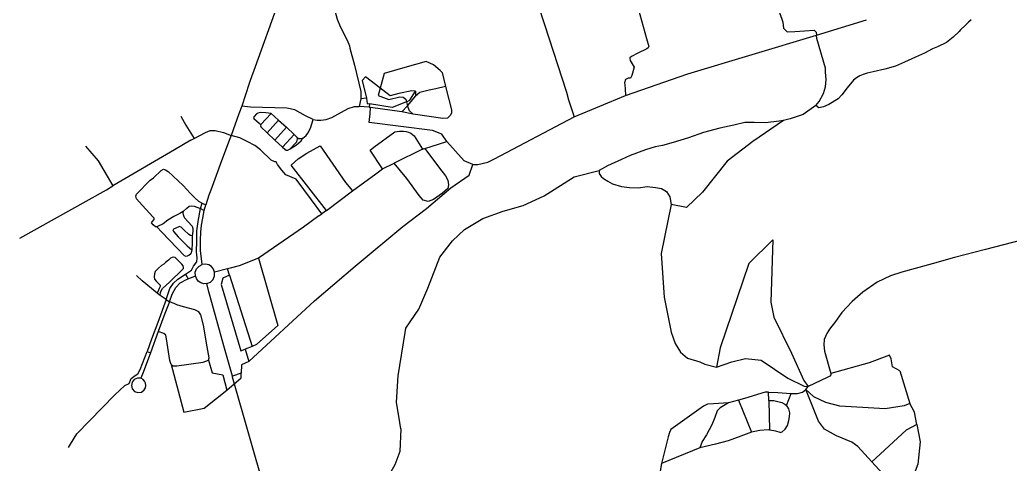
# Model space of a CAD drawing. Header units: inches. Extents: x 2740922 to 2751091, y 1249500 to 1259683.
# Drawn here: x 2741065 to 2742644, y 1252899 to 1253606 of the extents above; entities that cross this region are included whole.
import ezdxf

# ---------------------------------------------------------------- set-up
doc = ezdxf.new("R2010")
doc.units = ezdxf.units.IN
doc.header["$MEASUREMENT"] = 0

msp = doc.modelspace()

# ---------------------------------------------------------------- linework, layer by layer
for points in [[(2741828.9, 1253817.5), (2741840.5, 1253785.4), (2741901.3, 1253599), (2741936.5, 1253491.1), (2741939.9, 1253479), (2741948.9, 1253451.8)], [(2742247.8, 1253739.6), (2742248, 1253720.7), (2742250.2, 1253701.7), (2742271.3, 1253631.9), (2742281.4, 1253602.4), (2742282.5, 1253592.7), (2742288.3, 1253587.2), (2742300.4, 1253587.5), (2742315.7, 1253588.7), (2742331.4, 1253589.8), (2742334.8, 1253586.6), (2742335.1, 1253581.9)], [(2741549.9, 1253723.4), (2741551.2, 1253716.5), (2741552.2, 1253707.1), (2741551.8, 1253698.6), (2741551.5, 1253687.4), (2741552.2, 1253678.9), (2741554.1, 1253670.5), (2741570.7, 1253607.1), (2741575.6, 1253595.4), (2741586.7, 1253574)], [(2742043.1, 1253673.2), (2742039.2, 1253667.3), (2742048.2, 1253633.6), (2742064, 1253576.4), (2742067.5, 1253563.8), (2742066.8, 1253561.4), (2742064.7, 1253560.2), (2742050.1, 1253553), (2742040.1, 1253547.7), (2742037.4, 1253545.8), (2742037.3, 1253544.8), (2742038, 1253541.6), (2742044.6, 1253531)], [(2741475.5, 1253630.2), (2741440.2, 1253531.5)], [(2742581.6, 1253606.2), (2742577.5, 1253602.5), (2742572.2, 1253596.9), (2742564.9, 1253590), (2742562.3, 1253587.6), (2742553.2, 1253578.5), (2742542.1, 1253570.2), (2742528.1, 1253563.2), (2742519.9, 1253559.8), (2742507.5, 1253553.2), (2742493.1, 1253546.6), (2742475.4, 1253538.5), (2742461.2, 1253532.5), (2742444.1, 1253527.5), (2742425.4, 1253523.6), (2742415.7, 1253521.3), (2742409.3, 1253519.1), (2742404.3, 1253516.8), (2742399.1, 1253513.8), (2742394.3, 1253509.9), (2742384.1, 1253497.7), (2742375.2, 1253486.6), (2742369.5, 1253480.6), (2742355, 1253471.2), (2742346.2, 1253467.4), (2742339, 1253466), (2742334, 1253469.8)], [(2742335.1, 1253581.9), (2742414.8, 1253606.2)], [(2742030.7, 1253485.6), (2742129.8, 1253520.2), (2742335.1, 1253581.9)], [(2742334, 1253469.8), (2742339.4, 1253476), (2742346.5, 1253489), (2742349.4, 1253499.7), (2742350.5, 1253511), (2742349.6, 1253522.9), (2742349.4, 1253529.3), (2742335.4, 1253576.5), (2742335.1, 1253581.9)], [(2741586.7, 1253574), (2741590.3, 1253564.7), (2741591.3, 1253560.9), (2741598.6, 1253533.8), (2741608.5, 1253492.2), (2741608.8, 1253480.4)], [(2741738.1, 1253522.3), (2741735, 1253525.5), (2741724.3, 1253534.3), (2741712.9, 1253540), (2741678.7, 1253530.1), (2741645.7, 1253520.7), (2741636.1, 1253485.8), (2741653.1, 1253479.1), (2741670.6, 1253483.5), (2741676.2, 1253482.9), (2741680.3, 1253479.8), (2741681.3, 1253475.6)], [(2741440.2, 1253531.5), (2741432.3, 1253509.3), (2741430.8, 1253504.7), (2741419, 1253468.6)], [(2741738.1, 1253522.3), (2741743.7, 1253500)], [(2742044.6, 1253531), (2742040.9, 1253517.7), (2742038.4, 1253513.2), (2742034.6, 1253513.1), (2742030.7, 1253511), (2742028.9, 1253505.8), (2742029.6, 1253502.6), (2742029.8, 1253496.2), (2742030.7, 1253485.6)], [(2741695.7, 1253492.7), (2741689.8, 1253493.3), (2741669.2, 1253488.6), (2741655.1, 1253485.2), (2741618.3, 1253513.8), (2741616.2, 1253515.5), (2741610.7, 1253509.7), (2741617.4, 1253481.5)], [(2741681.3, 1253475.6), (2741686.5, 1253478), (2741695.7, 1253492.7)], [(2741743.7, 1253500), (2741753, 1253462.7), (2741753.3, 1253457.4), (2741751.2, 1253453.7), (2741746.9, 1253449.6), (2741739.3, 1253448.8), (2741692.1, 1253455.8)], [(2741695.7, 1253492.7), (2741695.8, 1253484.7)], [(2741711.4, 1253492.6), (2741702.9, 1253490.4), (2741695.8, 1253484.7)], [(2741727.9, 1253496.4), (2741717.6, 1253494), (2741711.4, 1253492.6)], [(2741743.7, 1253500), (2741727.9, 1253496.4)], [(2741608.8, 1253480.4), (2741606, 1253468.4)], [(2741617.4, 1253481.5), (2741608.8, 1253480.4)], [(2741617.4, 1253481.5), (2741618.9, 1253472.8), (2741622.5, 1253472.2)], [(2741622.5, 1253472.2), (2741621.9, 1253467), (2741623, 1253466.9)], [(2741681.3, 1253475.6), (2741658.5, 1253466.5), (2741622.5, 1253472.2)], [(2741681.3, 1253475.6), (2741683, 1253469)], [(2741683, 1253469), (2741686.3, 1253473.1), (2741695.8, 1253484.7)], [(2741948.9, 1253451.8), (2742030.7, 1253485.6)], [(2741419, 1253468.6), (2741414.3, 1253456.3), (2741401.9, 1253422.2)], [(2741532.7, 1253447.4), (2741520.2, 1253453.4), (2741503.6, 1253463), (2741490.5, 1253465.6), (2741432.5, 1253467.2), (2741419, 1253468.6)], [(2741465.7, 1253456.8), (2741457.1, 1253458.3), (2741448.3, 1253458.8), (2741444.3, 1253457.7), (2741442.2, 1253456.3), (2741438.4, 1253452.5), (2741437.6, 1253450.9), (2741438, 1253449.2), (2741446.5, 1253441.7), (2741449.4, 1253439.4)], [(2741465.7, 1253456.8), (2741449.4, 1253439.4)], [(2741465.7, 1253456.8), (2741477.4, 1253446.2)], [(2741532.7, 1253447.4), (2741539, 1253446.3), (2741544.9, 1253446.3), (2741553.1, 1253447.6), (2741562.1, 1253450.8), (2741567.1, 1253453.4), (2741588.3, 1253464.8), (2741598.3, 1253468), (2741606, 1253468.4)], [(2741623, 1253466.9), (2741621.9, 1253467), (2741606, 1253468.4)], [(2741745.5, 1253412.5), (2741737.9, 1253424.1), (2741723.1, 1253430), (2741622.1, 1253442.5), (2741622.6, 1253447.7), (2741623.5, 1253456.6), (2741624.2, 1253466.8), (2741623, 1253466.9)], [(2741673.7, 1253459.5), (2741624.2, 1253466.8), (2741623, 1253466.9)], [(2741683, 1253469), (2741673.7, 1253459.5)], [(2741692.1, 1253455.8), (2741673.7, 1253459.5)], [(2741692.1, 1253455.8), (2741686, 1253461.5), (2741683, 1253469)], [(2742334, 1253469.8), (2742313.6, 1253455.6), (2742293, 1253448.4), (2742282.2, 1253446.1)], [(2741321.7, 1253453), (2741329.3, 1253438.7), (2741342.9, 1253417.1)], [(2741449.4, 1253439.4), (2741448.7, 1253437.6), (2741449.3, 1253435.8), (2741459.4, 1253426.3)], [(2741477.4, 1253446.2), (2741459.4, 1253426.3)], [(2741477.4, 1253446.2), (2741489.8, 1253435)], [(2741516.1, 1253417.9), (2741521.2, 1253422), (2741524.1, 1253425.8), (2741528.5, 1253433.6), (2741532.7, 1253447.4)], [(2741787, 1253375.6), (2741795.2, 1253375.9), (2741811.1, 1253379.6), (2741821.5, 1253384.6), (2741948.9, 1253451.8)], [(2742282.2, 1253446.1), (2742275.8, 1253444.8), (2742253.8, 1253442.4), (2742235.5, 1253442.7), (2742220.8, 1253442.7), (2742203.5, 1253438.4), (2742180.8, 1253433.4), (2742155, 1253426.6), (2742131.1, 1253418.3), (2742106.3, 1253410.8), (2742089.5, 1253406.3), (2742077.9, 1253404), (2742062.2, 1253399.4), (2742038.2, 1253390.3), (2742024.2, 1253384), (2742001.6, 1253373.7), (2741988.4, 1253366.3)], [(2742282.2, 1253446.1), (2742233.8, 1253412.6), (2742192.4, 1253380.9), (2742153.1, 1253331.5), (2742127.7, 1253307.5), (2742103.6, 1253312.3)], [(2741342.9, 1253417.1), (2741361.1, 1253426.8), (2741368.5, 1253429.8), (2741376.5, 1253430.1), (2741389.5, 1253426.5), (2741401.9, 1253422.2)], [(2741459.4, 1253426.3), (2741471.4, 1253414.8)], [(2741489.8, 1253435), (2741471.4, 1253414.8)], [(2741483.6, 1253403.5), (2741502.4, 1253423.6)], [(2741489.8, 1253435), (2741502.4, 1253423.6)], [(2741502.4, 1253423.6), (2741504.8, 1253421), (2741507.1, 1253418.6)], [(2741643, 1253368.9), (2741623.2, 1253398.4), (2741629.1, 1253403.3), (2741662.7, 1253427.9), (2741670.4, 1253429.1), (2741676.7, 1253429.1), (2741680.7, 1253428.4), (2741684.8, 1253427.3), (2741688.5, 1253425.5), (2741693.6, 1253421.6), (2741706.9, 1253400.2), (2741708.7, 1253400.9)], [(2741337.7, 1253414.3), (2741311.5, 1253399.2), (2741213.4, 1253341.8)], [(2741337.7, 1253414.3), (2741342.9, 1253417.1)], [(2741401.9, 1253422.2), (2741398.9, 1253414), (2741386.6, 1253381.4), (2741369.2, 1253335.1), (2741366.2, 1253327), (2741361.3, 1253311.8)], [(2741473.8, 1253380), (2741471.2, 1253380.1), (2741465.7, 1253382.9), (2741448.4, 1253399.2), (2741439.7, 1253406), (2741427.6, 1253412.5), (2741415.6, 1253418), (2741401.9, 1253422.2)], [(2741471.4, 1253414.8), (2741483.6, 1253403.5)], [(2741496.1, 1253400.5), (2741503.9, 1253409.2), (2741506.3, 1253412.1), (2741507.3, 1253414.7), (2741507.4, 1253416.5), (2741507.1, 1253418.6)], [(2741496.1, 1253400.5), (2741505.9, 1253407.1), (2741513.6, 1253413.4), (2741516.1, 1253417.9)], [(2741507.1, 1253418.6), (2741509.3, 1253417.4), (2741511.6, 1253417.2), (2741516.1, 1253417.9)], [(2741708.7, 1253400.9), (2741710.6, 1253401.5), (2741745.5, 1253412.5)], [(2741787, 1253375.6), (2741773.5, 1253381.4), (2741745.5, 1253412.5)], [(2741169.4, 1253405), (2741189.7, 1253381.6), (2741213.4, 1253341.8)], [(2741483.6, 1253403.5), (2741487.2, 1253400.2), (2741489.7, 1253398.6), (2741492.2, 1253398.5), (2741496.1, 1253400.5)], [(2741554.1, 1253302.7), (2741497.4, 1253374.8), (2741508.6, 1253384.7), (2741522.6, 1253393.9), (2741543.7, 1253405.6), (2741584.1, 1253347.4), (2741595.2, 1253333.6)], [(2741708.7, 1253400.9), (2741710.6, 1253401.5), (2741734.1, 1253369.9), (2741743.4, 1253357.6), (2741747.2, 1253350.9), (2741748.5, 1253343.6), (2741747.1, 1253337.5), (2741738.7, 1253330.1), (2741724.3, 1253320.2), (2741716, 1253317), (2741708.2, 1253319), (2741701.5, 1253326.5), (2741681.9, 1253353.3), (2741661.8, 1253378.1)], [(2741708.7, 1253400.9), (2741706.9, 1253400.2), (2741661.8, 1253378.1)], [(2741546.2, 1253297.1), (2741530, 1253319.5), (2741505.3, 1253352.3), (2741489.2, 1253359.3), (2741482.7, 1253366.8), (2741475.8, 1253375.7), (2741473.8, 1253380)], [(2741643, 1253368.9), (2741661.8, 1253378.1)], [(2741283.3, 1253276.6), (2741281.1, 1253276.7), (2741277.6, 1253279.6), (2741274.7, 1253282.9), (2741276, 1253284.7), (2741279.1, 1253288.1), (2741279.1, 1253290.5), (2741277.1, 1253292.5), (2741255, 1253316.1), (2741250.7, 1253321.3), (2741249.7, 1253325.3), (2741251, 1253328.3), (2741272.8, 1253350.6), (2741277.9, 1253354.4), (2741290.3, 1253366.2), (2741294, 1253368.5), (2741297.4, 1253367.2), (2741301.4, 1253364.6), (2741309.5, 1253357.2), (2741325.2, 1253342.3), (2741337, 1253329.7), (2741344.7, 1253322.2), (2741349.6, 1253317.5), (2741355.5, 1253314)], [(2741429.9, 1253062.1), (2741534.9, 1253158.7), (2741599.4, 1253214.1), (2741675.7, 1253276.9), (2741713.1, 1253305.7), (2741752.1, 1253338.6), (2741781.3, 1253358.8), (2741787, 1253375.6)], [(2741595.2, 1253333.6), (2741632.4, 1253361.1), (2741643, 1253368.9)], [(2741672.1, 1252954.8), (2741670.6, 1252965), (2741665.7, 1252997.1), (2741668, 1253039.1), (2741679.3, 1253108.5), (2741680.4, 1253115.2), (2741701.1, 1253145.2), (2741715.2, 1253179.1), (2741734.7, 1253228.1), (2741754.8, 1253254.4), (2741773.8, 1253272.3), (2741803.2, 1253289.8), (2741835.3, 1253301.5), (2741867.5, 1253310.7), (2741900.8, 1253325.7), (2741948.7, 1253355.9), (2741988.4, 1253366.3)], [(2741988.4, 1253366.3), (2741988.8, 1253361.3), (2741991.8, 1253356.8), (2741995.3, 1253353.6), (2742002.5, 1253349.1), (2742009.7, 1253344.8), (2742024.4, 1253340.7), (2742036.9, 1253339.1), (2742050.6, 1253338.9), (2742065.3, 1253341), (2742078.3, 1253339.3), (2742088.1, 1253337.6), (2742096, 1253332.9), (2742101.2, 1253324.3), (2742103.6, 1253312.3)], [(2741064.9, 1253258.4), (2741203.1, 1253335.7)], [(2741203.1, 1253335.7), (2741213.4, 1253341.8)], [(2741554.1, 1253302.7), (2741595.2, 1253333.6)], [(2741352.9, 1253305.5), (2741355.5, 1253314)], [(2741355.5, 1253314), (2741361.3, 1253311.8)], [(2741325.4, 1253301), (2741320, 1253297.8), (2741310.2, 1253293.2), (2741301, 1253287.4), (2741293.3, 1253281.3), (2741283.3, 1253276.6)], [(2741325.4, 1253301), (2741325, 1253298.3), (2741325.1, 1253296.1), (2741326.3, 1253292.8), (2741327.4, 1253290.7), (2741333.5, 1253284.3), (2741339.5, 1253277.5), (2741340.9, 1253273.9), (2741340.8, 1253269.4), (2741339.6, 1253262.4)], [(2741325.4, 1253301), (2741331.2, 1253306.1), (2741334.9, 1253309.2), (2741338.3, 1253309.9), (2741342.6, 1253309.6), (2741347.3, 1253307.7), (2741352.9, 1253305.5)], [(2741329.2, 1253201.1), (2741338.5, 1253207.6), (2741341.9, 1253214), (2741346.9, 1253220.7), (2741347.8, 1253227.4), (2741346.7, 1253236.6), (2741346.9, 1253254.2), (2741347, 1253270.1), (2741349.3, 1253285.1), (2741352.9, 1253305.5)], [(2741352.9, 1253305.5), (2741358.9, 1253302.3)], [(2741355.7, 1253216.5), (2741354.6, 1253226.3), (2741353.2, 1253238.4), (2741352.9, 1253255.1), (2741353.5, 1253267.8), (2741354.8, 1253279.3), (2741356.6, 1253290.4), (2741358.9, 1253302.3)], [(2741358.9, 1253302.3), (2741361.3, 1253311.8)], [(2741541.8, 1253294), (2741546.2, 1253297.1)], [(2741554.1, 1253302.7), (2741546.2, 1253297.1)], [(2742103.6, 1253312.3), (2742087.2, 1253234.1), (2742092.3, 1253164.3), (2742103.1, 1253108.9), (2742110, 1253091), (2742118.2, 1253076.9), (2742129.2, 1253067.4), (2742149, 1253061.3), (2742157.1, 1253057.8), (2742175.8, 1253053)], [(2741541.8, 1253294), (2741517.3, 1253275.8), (2741445.5, 1253226.4)], [(2741339, 1253240.1), (2741338.8, 1253237.4), (2741337.5, 1253233.8), (2741334.1, 1253231.1), (2741329.9, 1253229.2), (2741327.5, 1253230.3), (2741291.1, 1253268), (2741283.3, 1253276.6)], [(2741339.6, 1253262.4), (2741337.1, 1253262.9), (2741334.5, 1253264.4), (2741326.4, 1253271.9), (2741322.3, 1253276), (2741319.4, 1253276.9), (2741313.4, 1253274.5), (2741309.7, 1253272.7), (2741309, 1253270.8), (2741310.3, 1253268.6), (2741317.2, 1253260.6), (2741331.9, 1253246.5), (2741339, 1253240.1)], [(2741339.6, 1253262.4), (2741339.5, 1253250.5), (2741339, 1253240.1)], [(2742265.4, 1253255.8), (2742227.2, 1253217.9), (2742181.3, 1253083.7), (2742175.8, 1253053)], [(2742265.4, 1253255.8), (2742262.3, 1253156.4), (2742267, 1253132.7), (2742295, 1253075.6), (2742315, 1253031.8), (2742321.7, 1253022.3)], [(2742661.9, 1253255.5), (2742604.4, 1253240.5), (2742555, 1253227.6), (2742519.6, 1253217.6)], [(2741288.9, 1253167.1), (2741289, 1253172.7), (2741292.6, 1253178.1), (2741303.6, 1253188.6), (2741324.9, 1253208.9), (2741325.6, 1253210.1), (2741325.8, 1253211.9), (2741325.1, 1253214.6), (2741323, 1253217), (2741312.6, 1253227.5), (2741310.4, 1253228.1), (2741307.7, 1253227.9), (2741305.3, 1253226.7), (2741301.7, 1253223.6), (2741297.4, 1253219.5), (2741294.7, 1253216.9), (2741290.5, 1253214.9), (2741285.8, 1253210.6), (2741280.7, 1253205.4), (2741279.6, 1253201.6), (2741279, 1253196.7), (2741279.7, 1253193.2), (2741282.9, 1253189.6), (2741286.5, 1253185.8), (2741288.7, 1253183.4), (2741288.9, 1253181.6), (2741287.2, 1253178.6), (2741285.8, 1253175.5), (2741284.1, 1253170.8)], [(2741445.5, 1253226.4), (2741414.7, 1253214.5), (2741400.4, 1253210.8), (2741395.8, 1253209.7)], [(2741445.5, 1253226.4), (2741476, 1253119.2), (2741442.3, 1253089.1), (2741435.2, 1253086)], [(2741344.8, 1253198.6), (2741344.7, 1253204.3), (2741346.8, 1253209.6), (2741350.6, 1253213.9), (2741355.7, 1253216.5)], [(2741375.5, 1253204.4), (2741373.7, 1253209.3), (2741370.4, 1253213.3), (2741366, 1253216), (2741360.9, 1253217.1), (2741355.7, 1253216.5)], [(2741363, 1253186.1), (2741368.7, 1253188.4), (2741373.1, 1253192.7), (2741375.5, 1253198.3), (2741375.5, 1253204.4)], [(2741395.8, 1253209.7), (2741375.5, 1253204.4)], [(2741399, 1253199.6), (2741395.8, 1253209.7)], [(2742519.6, 1253217.6), (2742471.1, 1253204.4), (2742453, 1253198.6), (2742431.7, 1253188.3), (2742408.8, 1253172.4), (2742391.9, 1253157.9), (2742375.4, 1253140.1), (2742365.3, 1253126), (2742355.7, 1253113.8), (2742351.7, 1253106.9), (2742347.5, 1253096.9), (2742347, 1253088.5), (2742347.8, 1253078.3), (2742358.1, 1253042.9)], [(2741284.1, 1253170.8), (2741260, 1253190.4), (2741250.9, 1253199.2)], [(2741298.2, 1253160.6), (2741304.3, 1253178.4), (2741310.1, 1253186.8), (2741316.8, 1253193.1), (2741329.2, 1253201.1)], [(2741303.3, 1253157), (2741307.6, 1253169.2), (2741313.6, 1253180.1), (2741320.6, 1253187.2), (2741330.5, 1253192.6), (2741333.5, 1253193.9)], [(2741329.2, 1253201.1), (2741333.5, 1253193.9)], [(2741333.5, 1253193.9), (2741344.8, 1253198.6)], [(2741363, 1253186.1), (2741358.1, 1253186), (2741353.4, 1253187.4), (2741349.4, 1253190.1), (2741346.4, 1253194), (2741344.8, 1253198.6)], [(2741399, 1253199.6), (2741388.5, 1253195), (2741386, 1253184.9), (2741417.1, 1253079.2), (2741424, 1253081.8)], [(2741399, 1253199.6), (2741435.2, 1253086)], [(2741403.7, 1253038.6), (2741390, 1253087.1), (2741368.1, 1253165.4), (2741366.3, 1253173.1), (2741363, 1253186.1)], [(2741298.2, 1253160.6), (2741284.8, 1253124.2), (2741275, 1253097.8), (2741267.7, 1253078.1)], [(2741288.9, 1253167.1), (2741287.1, 1253168.3), (2741284.1, 1253170.8)], [(2741303.3, 1253157), (2741295.9, 1253138.4), (2741285.2, 1253109.8)], [(2741298.2, 1253160.6), (2741288.9, 1253167.1)], [(2741298.2, 1253160.6), (2741303.3, 1253157)], [(2741365.7, 1253064), (2741367, 1253068.1), (2741363.7, 1253085.6), (2741357.5, 1253119.8), (2741353.7, 1253136.3), (2741350.2, 1253141.1), (2741344.1, 1253144.6), (2741325.8, 1253148.9), (2741315.3, 1253152.1), (2741310.9, 1253154.3), (2741303.3, 1253157)], [(2741285.2, 1253109.8), (2741273.4, 1253076)], [(2741306.1, 1253057.1), (2741304.2, 1253063.9), (2741298.9, 1253098.1), (2741297.5, 1253103.9), (2741294.4, 1253106.5), (2741285.2, 1253109.8)], [(2741142.5, 1252925.2), (2741145.5, 1252930.7), (2741155.7, 1252947.1), (2741216.5, 1253009.1), (2741232.3, 1253024.1), (2741239.3, 1253027.2), (2741242.3, 1253034.8), (2741249, 1253039.9), (2741253.2, 1253042.7), (2741257, 1253049.6), (2741267.7, 1253078.1)], [(2741267.7, 1253078.1), (2741273.4, 1253076)], [(2741435.2, 1253086), (2741424, 1253081.8)], [(2741424, 1253081.8), (2741429.9, 1253062.1)], [(2741273.4, 1253076), (2741261.5, 1253044.4), (2741258, 1253035.3)], [(2741306.1, 1253057.1), (2741309.6, 1253055.2), (2741315.3, 1253055.2), (2741357.1, 1253060.9), (2741365.7, 1253064)], [(2741365.7, 1253064), (2741371.8, 1253043.8), (2741388.6, 1253040.6), (2741395.1, 1253016.7)], [(2741429.9, 1253062.1), (2741418.2, 1253056.7), (2741418, 1253043.5)], [(2742175.8, 1253053), (2742200, 1253061.7), (2742221.7, 1253067), (2742247, 1253064), (2742289.4, 1253035.4), (2742315.4, 1253023), (2742321.7, 1253022.3)], [(2742467.9, 1253047.1), (2742456.3, 1253053.7), (2742454.1, 1253066.3), (2742451.2, 1253072), (2742418.8, 1253060), (2742358.1, 1253042.9)], [(2741306.1, 1253057.1), (2741326.3, 1252981.6), (2741358.7, 1252987.8), (2741395.1, 1253016.7)], [(2742467.9, 1253047.1), (2742483.8, 1252995.3)], [(2741258, 1253035.3), (2741252.5, 1253035.7), (2741247.4, 1253033.6), (2741243.9, 1253029.3), (2741242.7, 1253024), (2741244.1, 1253018.7), (2741247.9, 1253014.5), (2741253.2, 1253012.7), (2741258.8, 1253013.5), (2741263.3, 1253016.8), (2741265.2, 1253020.1), (2741266, 1253023.7), (2741265.5, 1253027.5), (2741263.9, 1253030.9), (2741261.3, 1253033.6), (2741258, 1253035.3)], [(2741395.1, 1253016.7), (2741417.9, 1253036.1), (2741418, 1253043.5)], [(2741418, 1253043.5), (2741403.7, 1253038.6)], [(2741481.8, 1252764.9), (2741456, 1252855.8), (2741404.2, 1253036.9), (2741403.7, 1253038.6)], [(2742358.1, 1253042.9), (2742357.8, 1253040.6), (2742356.4, 1253039), (2742352.3, 1253036.5), (2742321.7, 1253022.3)], [(2742258.8, 1253013.1), (2742253.2, 1253013.2), (2742220.4, 1253003), (2742210.6, 1253000.3)], [(2742258.8, 1253013.1), (2742273.4, 1253012.7), (2742287.2, 1253011.9), (2742294.9, 1253011.3)], [(2742259.2, 1253000.2), (2742258.8, 1253013.1)], [(2742294.9, 1253011.3), (2742298.7, 1253011), (2742304.8, 1253011.3), (2742312.9, 1253013.4), (2742318.3, 1253017.5)], [(2742318.3, 1253017.5), (2742321.7, 1253022.3)], [(2742423.5, 1252902.2), (2742401.1, 1252926.7), (2742391.6, 1252933.5), (2742366.9, 1252943.6), (2742347.9, 1252954.6), (2742338.2, 1252966.9), (2742318.3, 1253017.5)], [(2742483.8, 1252995.3), (2742475.1, 1252991.7), (2742444.5, 1252986.5), (2742372.2, 1252991.1), (2742349.7, 1252996.8), (2742331, 1253005.8), (2742318.3, 1253017.5)], [(2742210.6, 1253000.3), (2742195, 1252996.2)], [(2742210.6, 1253000.3), (2742231.2, 1252949.5)], [(2742259.2, 1253000.2), (2742267.3, 1252999.8), (2742273.5, 1252998.6), (2742279.6, 1252996.6), (2742284.5, 1252994.2), (2742287, 1252992.2)], [(2742259.2, 1253000.2), (2742260.4, 1252952.8)], [(2742287, 1252992.2), (2742294.9, 1253011.3)], [(2742195, 1252996.2), (2742170.9, 1252994.8), (2742161.3, 1252994.1), (2742154.7, 1252991), (2742102.6, 1252953.9), (2742100.5, 1252948.9), (2742098.5, 1252942.2), (2742095.2, 1252929.3), (2742092.8, 1252918.8), (2742087.8, 1252899.5)], [(2742195, 1252996.2), (2742181.7, 1252988.5), (2742176.5, 1252983.3), (2742173, 1252972.8), (2742168.2, 1252961.5), (2742159.5, 1252945.3), (2742152.8, 1252934.8), (2742148.8, 1252924.8)], [(2742277.1, 1252948.9), (2742280.3, 1252949.9), (2742284.9, 1252954.6), (2742289.1, 1252960.1), (2742291.1, 1252968.2), (2742292, 1252973.9), (2742292.6, 1252980.4), (2742291.2, 1252986.7), (2742288.5, 1252991), (2742287, 1252992.2)], [(2742495.3, 1252961.8), (2742491.1, 1252981.5), (2742483.8, 1252995.3)], [(2741672.1, 1252954.8), (2741670.7, 1252919), (2741663, 1252897.5), (2741646.1, 1252868.7), (2741620, 1252838.5), (2741568.3, 1252802.1), (2741552, 1252791.8), (2741533.4, 1252782.6), (2741481.8, 1252764.9)], [(2742260.4, 1252952.8), (2742258.1, 1252953.1), (2742244.8, 1252952.4), (2742231.2, 1252949.5)], [(2742277.1, 1252948.9), (2742270.4, 1252951.4), (2742260.4, 1252952.8)], [(2742495.3, 1252961.8), (2742500.1, 1252934), (2742496.8, 1252898.6), (2742492.4, 1252887.3), (2742481.5, 1252873.6), (2742469.4, 1252866.1), (2742457.3, 1252865.4), (2742423.5, 1252902.2)], [(2742495.3, 1252961.8), (2742478, 1252952.8), (2742423.5, 1252902.2)], [(2742231.2, 1252949.5), (2742214.3, 1252943), (2742194.2, 1252935.8), (2742174.3, 1252930.7), (2742148.8, 1252924.8)], [(2742148.8, 1252924.8), (2742087.8, 1252899.5)], [(2742087.8, 1252899.5), (2742083, 1252872), (2742080.7, 1252864.7), (2742075.5, 1252858), (2742068.5, 1252851.7), (2742075.2, 1252844.4), (2742097.7, 1252809.4), (2742109.3, 1252794.5), (2742114.6, 1252788)]]:
    msp.add_lwpolyline(points)

doc.saveas('drawing.dxf')
